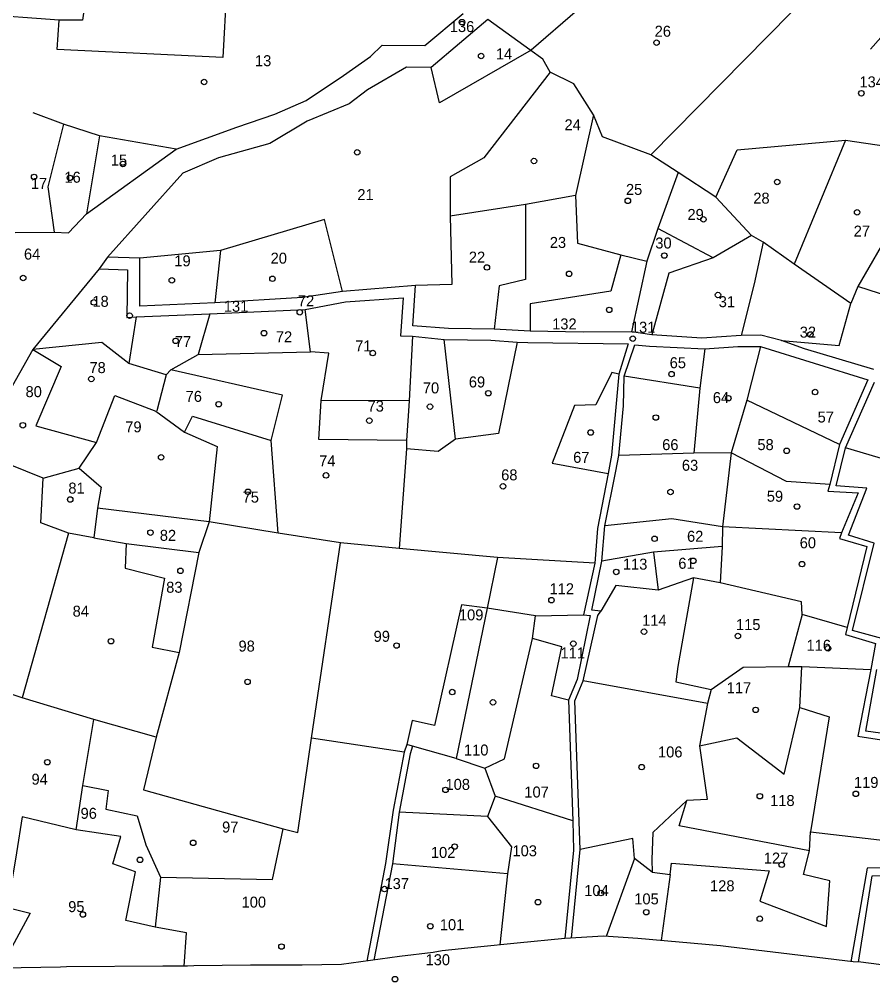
# Model space of a CAD drawing. Extents: x 176571 to 180224, y 250857 to 253450.
# Drawn here: x 179085.2 to 179396.8, y 251755.3 to 252107.5 of the extents above; entities that cross this region are included whole.
import ezdxf
from ezdxf.enums import TextEntityAlignment as Align

# ---------------------------------------------------------------- set-up
doc = ezdxf.new("R2010")
doc.units = 0
for name, color, linetype in [('1602', 240, 'Continuous'), ('1603', 240, 'Continuous'), ('A_POINTS', 252, 'Continuous')]:
    doc.layers.add(name, color=color, linetype=linetype)
doc.styles.add('HEBTXT', font='hebtxt.shx')

# ---------------------------------------------------------------- blocks, each defined once
blk = doc.blocks.new('1603')
at = {"layer": 'A_POINTS'}
blk.add_circle((0, 0), 0.25, dxfattribs=at)
at = {"style": 'HEBTXT'}
blk.add_attdef('PARCEL_NUM', text='', height=2, dxfattribs=at).set_placement((0, 1), align=Align.CENTER)
at = {"style": 'HEBTXT', "flags": 1}
blk.add_attdef('LOT_NUM', text='', height=2, dxfattribs=at).set_placement((0, -2.5), align=Align.CENTER)

msp = doc.modelspace()

# ---------------------------------------------------------------- linework, layer by layer
at = {"layer": '1602'}
for points in [[(179322.6, 252140.01), (179271.86, 252096.18), (179238.43, 252077.01), (179235.41, 252089.95)], [(179110.56, 252123.22), (179108.29, 252107.09), (179099.71, 252107.19), (179069.92, 252109.33)], [(179160.74, 252118.2), (179159.44, 252093.6), (179099.1, 252096.48), (179099.71, 252107.19)], [(179395.54, 252096.57), (179412.62, 252115.85), (179419.45, 252118.43), (179422.13, 252084.24)], [(179083.69, 252029.72), (179097.89, 252029.84), (179103.2, 252029.63), (179109.7, 252036.62), (179142.38, 252060.16), (179164.56, 252068.12), (179178.41, 252072.94), (179189.88, 252077.91), (179203.44, 252086.96), (179213.34, 252093.89), (179217.53, 252098.07), (179233.04, 252097.94), (179247.02, 252109.59)], [(179315.5, 252058.08), (179366.71, 252109.93)], [(179256.05, 252107.43), (179235.41, 252089.95), (179226.39, 252090.07), (179212.15, 252081.73), (179205.48, 252076.69), (179190.19, 252070.39), (179176.63, 252062.23), (179157.83, 252056.94), (179144.88, 252051.4), (179117.44, 252020.75), (179114.32, 252016.53), (179090.11, 251987.08), (179071.66, 251954.57), (179050, 251925.07)], [(179363.17, 251990.43), (179384.19, 251988.65), (179388.48, 252003.94), (179367.76, 252018.19), (179356.49, 252026.23), (179352.2, 252028.67), (179339.23, 252042.7), (179325.51, 252051.61), (179315.5, 252058.08), (179297.83, 252064.61), (179294.63, 252072.65), (179287.37, 252083.96), (179278.75, 252088.23), (179276.16, 252092.98), (179271.33, 252096.36), (179256.05, 252107.43)], [(179278.75, 252088.23), (179254.66, 252057.03), (179242.37, 252050.04), (179242.3, 252035.71), (179242.96, 252010.83), (179229.75, 252010.49)], [(179142.38, 252060.16), (179114.44, 252065.03), (179101.37, 252069.3), (179090.25, 252073.32)], [(179294.63, 252072.65), (179288.04, 252043.26), (179288.77, 252025.89), (179304.51, 252021.65), (179314.08, 252019.38)], [(179101.37, 252069.3), (179095.65, 252046.43), (179097.89, 252029.84)], [(179114.44, 252065.03), (179109.7, 252036.62)], [(179339.23, 252042.7), (179346.92, 252059.94), (179386.45, 252063.42), (179423.53, 252057.99), (179410.7, 252040.42), (179403.52, 252031.67), (179391.01, 252010.14), (179388.48, 252003.94)], [(179386.45, 252063.42), (179367.76, 252018.19)], [(179325.51, 252051.61), (179318.08, 252031.28), (179314.08, 252019.38), (179308.46, 251993.56)], [(179288.04, 252043.26), (179269.86, 252039.93), (179242.3, 252035.71)], [(179269.86, 252039.93), (179269.78, 252012.65), (179260.21, 252010.33), (179258.41, 251994.49)], [(179203.07, 252008.24), (179196.57, 252034.53), (179158.61, 252023.23), (179129.13, 252020.37)], [(179338.27, 252020.54), (179318.08, 252031.28)], [(179352.2, 252028.67), (179338.27, 252020.54), (179322.12, 252014.96), (179315.83, 251992.5)], [(179158.61, 252023.23), (179156.48, 252004.09)], [(179356.49, 252026.23), (179353.18, 252011.04), (179348.47, 251992.19)], [(179396.77, 251979.9), (179371.53, 251987.37), (179363.17, 251990.43), (179355.59, 251992.35), (179348.47, 251992.19), (179334.14, 251991.3), (179315.83, 251992.5), (179308.46, 251993.56), (179290.81, 251993.49), (179271.45, 251993.79), (179258.41, 251994.49), (179241.72, 251994.78), (179228.74, 251995.74), (179229.75, 252010.49), (179203.07, 252008.24), (179188.53, 252006.09), (179156.48, 252004.09), (179129.15, 252002.98), (179129.13, 252020.37), (179117.44, 252020.75)], [(179304.51, 252021.65), (179300.97, 252008.37), (179271.49, 252003.75), (179271.45, 251993.79)], [(179114.32, 252016.53), (179124.68, 252016.12), (179124.48, 251998.8), (179127.86, 251999.03), (179154.71, 252000.15), (179189.49, 252001.76), (179204.23, 252004.49), (179225.14, 252005.96), (179224.28, 251992.16), (179228.54, 251991.98), (179240.17, 251990.75), (179257.15, 251990.58), (179266.73, 251989.81), (179270.7, 251989.67), (179307.21, 251989.16), (179303.81, 251978.21), (179301.1, 251948.63), (179299.92, 251942), (179296.02, 251921.91), (179295.14, 251909.29), (179290.9, 251890.44), (179293.43, 251890.22), (179288.61, 251866.86), (179285.53, 251859.39), (179287.04, 251815.42), (179287.3, 251804.67), (179284.11, 251772.5)], [(179435.46, 252012.32), (179430.98, 251997.92), (179415.54, 251992.48), (179413.89, 252002.68), (179391.01, 252010.14)], [(179127.86, 251999.03), (179125.12, 251982.03)], [(179154.71, 252000.15), (179150.41, 251985.36)], [(179226.43, 251954.01), (179194.44, 251954.36), (179195.31, 251968.61), (179198.08, 251985.77), (179191.41, 251986.26), (179189.49, 252001.76)], [(179228.54, 251991.98), (179227.36, 251968.48), (179226.43, 251954.01), (179226.37, 251950.92), (179223.7, 251914.67)], [(179138.77, 251977.87), (179125.12, 251982.03), (179115.29, 251989.69), (179090.11, 251987.08)], [(179266.73, 251989.81), (179259.96, 251956.49), (179244.32, 251954.52), (179237.92, 251950.01), (179226.37, 251950.92)], [(179244.32, 251954.52), (179240.17, 251990.75)], [(179286.55, 251772.64), (179289.75, 251804.96), (179287.75, 251859.11), (179290.86, 251866.45), (179296.2, 251890.21), (179297.3, 251891.83), (179294.03, 251892.17), (179297.58, 251909.99), (179298.69, 251922.86), (179302.74, 251942.79), (179303.89, 251948.55), (179305.57, 251966.57), (179305.82, 251977.39), (179309.72, 251988.84), (179315.04, 251988.41), (179335.2, 251987.36), (179347.27, 251988.24), (179355.47, 251988.18), (179394.59, 251976.05), (179384.28, 251952.54), (179380.77, 251937.95), (179380.03, 251935.49), (179391.05, 251934.94), (179384.97, 251920.32), (179384.33, 251918.3), (179394.2, 251915.36), (179387.05, 251885.89), (179386.43, 251883.33), (179397.43, 251880.07), (179395.66, 251870.53), (179390.92, 251846.25), (179402.76, 251844.47)], [(179355.47, 251988.18), (179350.51, 251968.64), (179344.74, 251949.49), (179341.64, 251922.57), (179341.52, 251915.4), (179340.75, 251902.08)], [(179090.11, 251987.08), (179100.56, 251980.97), (179091.28, 251959.3), (179113.34, 251953.29)], [(179179.65, 251920.19), (179177.06, 251954.03), (179181.21, 251970.49), (179140.51, 251979.74), (179150.41, 251985.36), (179191.41, 251986.26)], [(179335.2, 251987.36), (179333.41, 251973.01), (179331.23, 251949.32)], [(179140.51, 251979.74), (179138.77, 251977.87), (179135.36, 251964.81), (179135.36, 251964.81)], [(179303.81, 251978.21), (179301.25, 251978.75), (179295.5, 251966.96), (179287.64, 251966.79), (179279.48, 251945.74), (179299.92, 251942)], [(179333.41, 251973.01), (179305.82, 251977.39)], [(179399.71, 251881.8), (179389.05, 251884.73), (179396.87, 251916.56), (179387.61, 251919.52), (179394.24, 251936.63), (179383.05, 251937.44), (179386.53, 251951.3), (179397.05, 251975.22)], [(179093.89, 251940.27), (179107.02, 251943.93), (179113.34, 251953.29), (179120.03, 251970.32), (179135.07, 251964.66), (179145.46, 251956.98), (179157.43, 251951.76), (179154.51, 251924.4), (179150.74, 251913.16), (179143.51, 251876.73), (179135.17, 251845.9), (179130.49, 251826.67), (179181.47, 251812.46), (179186.78, 251811.14), (179191.81, 251845.5), (179202.32, 251916.68)], [(179227.36, 251968.48), (179195.31, 251968.61)], [(179384.28, 251952.54), (179350.51, 251968.64)], [(179145.46, 251956.98), (179148.44, 251962.83), (179177.06, 251954.03)], [(179295.14, 251909.29), (179259.58, 251911.29), (179223.7, 251914.67), (179202.32, 251916.68), (179179.65, 251920.19), (179154.51, 251924.4), (179113.74, 251929.29), (179112.43, 251918.55), (179103.19, 251920.2), (179093.05, 251923.98), (179093.89, 251940.27), (179075.5, 251947.65), (179071.66, 251954.57)], [(179417.96, 251954.34), (179407.52, 251956.02), (179404.94, 251945.84), (179386.53, 251951.3)], [(179380.77, 251937.95), (179364.97, 251938.98), (179344.74, 251949.49), (179331.23, 251949.32), (179303.89, 251948.55)], [(179107.02, 251943.93), (179115.11, 251936.93), (179113.74, 251929.29)], [(179384.97, 251920.32), (179341.64, 251922.57), (179323.15, 251925.42), (179298.69, 251922.86)], [(179103.19, 251920.2), (179086.3, 251860.24)], [(179112.43, 251918.55), (179124.14, 251916.42), (179150.74, 251913.16)], [(179124.14, 251916.42), (179123.78, 251907.51), (179138.21, 251903.84), (179133.7, 251878.62), (179143.51, 251876.73)], [(179341.52, 251915.4), (179316.47, 251913.24), (179297.58, 251909.99)], [(179259.58, 251911.29), (179255.82, 251892.91), (179244.57, 251838.07), (179228.57, 251842.61), (179226.55, 251843.21), (179225.61, 251840.46), (179191.81, 251845.5)], [(179316.47, 251913.24), (179318.19, 251899.4)], [(179387.05, 251885.89), (179370.62, 251890.6), (179370.47, 251895.16), (179340.75, 251902.08), (179331.11, 251903.89), (179318.19, 251899.4), (179302.69, 251901.12), (179297.3, 251891.83)], [(179331.11, 251903.89), (179325.39, 251871.58), (179324.59, 251866.09), (179337.48, 251863.19), (179349.2, 251871.39), (179365.59, 251871.68), (179370.52, 251871.68), (179395.66, 251870.53)], [(179273.49, 251890.14), (179255.82, 251892.91), (179246.41, 251894.09), (179236.65, 251850.11), (179228.49, 251851.92), (179226.55, 251843.21)], [(179254.93, 251834.64), (179262.19, 251838.02), (179272.32, 251881.83), (179273.49, 251890.14), (179290.9, 251890.44)], [(179370.62, 251890.6), (179365.59, 251871.68)], [(179285.53, 251859.39), (179279.34, 251860.92), (179283.05, 251878.83), (179272.32, 251881.83)], [(179135.17, 251845.9), (179112.45, 251852.34), (179086.3, 251860.24), (179078.29, 251862.88), (179050, 251874.26)], [(179333.2, 251842.72), (179346.89, 251845.67), (179364.06, 251832.34), (179369.79, 251856.63), (179370.52, 251871.68)], [(179405.49, 251846.46), (179393.84, 251848.05), (179397.92, 251870.53)], [(179336.19, 251858.19), (179290.86, 251866.45)], [(179337.48, 251863.19), (179336.19, 251858.19), (179333.2, 251842.72), (179336.06, 251823.11), (179328.64, 251822.83), (179316.24, 251811.17), (179315.89, 251801.3), (179316.01, 251796.73), (179322.6, 251795.79), (179319.29, 251771.76)], [(179369.79, 251856.63), (179380.57, 251853.25), (179373.69, 251811.43)], [(179106.02, 251812.17), (179108.38, 251828.22), (179112.45, 251852.34)], [(179225.61, 251840.46), (179221.52, 251819.33), (179218.78, 251799.89), (179211.95, 251764.31)], [(179228.57, 251842.61), (179227.69, 251839.83), (179223.72, 251818.57), (179221.32, 251799.73), (179214.45, 251764.65)], [(179244.57, 251838.07), (179254.93, 251834.64), (179258.73, 251824.4), (179256, 251816.95), (179264.65, 251805.91), (179263.28, 251796.09), (179260.46, 251770.16)], [(179108.38, 251828.22), (179117.65, 251826.41), (179116.82, 251819.64), (179128.27, 251817.26), (179131.39, 251806.62), (179136.77, 251794.9), (179134.79, 251776.64)], [(179287.04, 251815.42), (179258.73, 251824.4)], [(179373.33, 251804.42), (179325.79, 251813.62), (179328.64, 251822.83)], [(179145.3, 251762.47), (179146.25, 251774.55), (179134.79, 251776.64), (179124.1, 251779.13), (179127.56, 251796.86), (179119.37, 251799.67), (179122.25, 251809.67), (179106.02, 251812.17), (179086.26, 251816.84), (179084.18, 251803.7), (179080.88, 251783.78), (179089.16, 251781.74), (179078.35, 251761.7)], [(179256, 251816.95), (179223.72, 251818.57)], [(179136.77, 251794.9), (179177.58, 251794.07), (179181.47, 251812.46)], [(179316.01, 251796.73), (179309.51, 251801.66), (179308.93, 251809.01), (179289.75, 251804.96)], [(179322.6, 251795.79), (179323.04, 251799.93), (179358.61, 251797.16), (179355.27, 251786.16), (179379.52, 251776.84), (179380.74, 251793.48), (179371.17, 251795.81), (179373.33, 251804.42), (179373.69, 251811.43), (179418.82, 251806.11), (179419.08, 251798.74)], [(179309.51, 251801.66), (179299.26, 251773.28)], [(179263.28, 251796.09), (179221.32, 251799.73)], [(179419.08, 251798.74), (179394.33, 251798.13), (179388.41, 251764.07)], [(179391.18, 251763.89), (179396.15, 251795.34), (179427.46, 251796.06)], [(179468.04, 251756.1), (179457.81, 251755.33), (179392.06, 251763.85), (179389.25, 251763.97), (179343.87, 251769.46), (179340.89, 251769.8), (179310.77, 251772.53), (179298.24, 251773.35), (179284.11, 251772.5), (179266.8, 251770.79), (179252.35, 251769.35), (179239.42, 251767.98), (179236.09, 251767.42), (179223.88, 251765.93), (179202.7, 251763.05), (179188.32, 251762.82), (179169.54, 251762.74), (179148.93, 251762.57), (179146.56, 251762.48), (179137.54, 251762.39), (179102.46, 251762.22), (179100.22, 251762.12), (179050, 251761.16)]]:
    msp.add_lwpolyline(points, dxfattribs=at)

# ---------------------------------------------------------------- block references
at = {"layer": '1603'}
ref = msp.add_blockref('1603', (179246.64, 252106.41), dxfattribs=dict(at, xscale=4, yscale=4, zscale=4))
ref.add_attrib('PARCEL_NUM', '136', (179242.2, 252102.81), dxfattribs={"layer": '0', "height": 4, "style": 'HEBTXT'})
ref = msp.add_blockref('1603', (179317.58, 252098.95), dxfattribs=dict(at, xscale=4, yscale=4, zscale=4))
ref.add_attrib('PARCEL_NUM', '26', (179316.89, 252101.11), dxfattribs={"layer": '0', "height": 4, "style": 'HEBTXT'})
ref = msp.add_blockref('1603', (179152.62, 252084.62), dxfattribs=dict(at, xscale=4, yscale=4, zscale=4))
ref.add_attrib('PARCEL_NUM', '13', (179171.17, 252090.37), dxfattribs={"layer": '0', "height": 4, "style": 'HEBTXT'})
ref = msp.add_blockref('1603', (179253.62, 252094.07), dxfattribs=dict(at, xscale=4, yscale=4, zscale=4))
ref.add_attrib('PARCEL_NUM', '14', (179258.99, 252092.83), dxfattribs={"layer": '0', "height": 4, "style": 'HEBTXT'})
ref = msp.add_blockref('1603', (179392.26, 252080.51), dxfattribs=dict(at, xscale=4, yscale=4, zscale=4))
ref.add_attrib('PARCEL_NUM', '134', (179391.56, 252082.66), dxfattribs={"layer": '0', "height": 4, "style": 'HEBTXT'})
ref = msp.add_blockref('1603', (179272.9, 252055.83), dxfattribs=dict(at, xscale=4, yscale=4, zscale=4))
ref.add_attrib('PARCEL_NUM', '24', (179284.01, 252067.02), dxfattribs={"layer": '0', "height": 4, "style": 'HEBTXT'})
ref = msp.add_blockref('1603', (179123.04, 252054.76), dxfattribs=dict(at, xscale=4, yscale=4, zscale=4))
ref.add_attrib('PARCEL_NUM', '15', (179118.59, 252054.18), dxfattribs={"layer": '0', "height": 4, "style": 'HEBTXT'})
ref = msp.add_blockref('1603', (179208.45, 252058.98), dxfattribs=dict(at, xscale=4, yscale=4, zscale=4))
ref.add_attrib('PARCEL_NUM', '21', (179208.49, 252041.58), dxfattribs={"layer": '0', "height": 4, "style": 'HEBTXT'})
ref = msp.add_blockref('1603', (179103.67, 252049.68), dxfattribs=dict(at, xscale=4, yscale=4, zscale=4))
ref.add_attrib('PARCEL_NUM', '16', (179101.68, 252047.91), dxfattribs={"layer": '0', "height": 4, "style": 'HEBTXT'})
ref = msp.add_blockref('1603', (179090.64, 252050.04), dxfattribs=dict(at, xscale=4, yscale=4, zscale=4))
ref.add_attrib('PARCEL_NUM', '17', (179089.45, 252045.68), dxfattribs={"layer": '0', "height": 4, "style": 'HEBTXT'})
ref = msp.add_blockref('1603', (179361.58, 252048.18), dxfattribs=dict(at, xscale=4, yscale=4, zscale=4))
ref.add_attrib('PARCEL_NUM', '28', (179352.86, 252040.28), dxfattribs={"layer": '0', "height": 4, "style": 'HEBTXT'})
ref = msp.add_blockref('1603', (179307.12, 252041.31), dxfattribs=dict(at, xscale=4, yscale=4, zscale=4))
ref.add_attrib('PARCEL_NUM', '25', (179306.43, 252043.47), dxfattribs={"layer": '0', "height": 4, "style": 'HEBTXT'})
ref = msp.add_blockref('1603', (179334.67, 252034.55), dxfattribs=dict(at, xscale=4, yscale=4, zscale=4))
ref.add_attrib('PARCEL_NUM', '29', (179328.85, 252034.35), dxfattribs={"layer": '0', "height": 4, "style": 'HEBTXT'})
ref = msp.add_blockref('1603', (179390.71, 252037.14), dxfattribs=dict(at, xscale=4, yscale=4, zscale=4))
ref.add_attrib('PARCEL_NUM', '27', (179389.46, 252028.28), dxfattribs={"layer": '0', "height": 4, "style": 'HEBTXT'})
ref = msp.add_blockref('1603', (179285.71, 252014.71), dxfattribs=dict(at, xscale=4, yscale=4, zscale=4))
ref.add_attrib('PARCEL_NUM', '23', (179278.66, 252024.15), dxfattribs={"layer": '0', "height": 4, "style": 'HEBTXT'})
ref = msp.add_blockref('1603', (179320.43, 252021.38), dxfattribs=dict(at, xscale=4, yscale=4, zscale=4))
ref.add_attrib('PARCEL_NUM', '30', (179317.13, 252023.94), dxfattribs={"layer": '0', "height": 4, "style": 'HEBTXT'})
ref = msp.add_blockref('1603', (179086.65, 252013.19), dxfattribs=dict(at, xscale=4, yscale=4, zscale=4))
ref.add_attrib('PARCEL_NUM', '64', (179086.94, 252019.92), dxfattribs={"layer": '0', "height": 4, "style": 'HEBTXT'})
ref = msp.add_blockref('1603', (179140.85, 252012.34), dxfattribs=dict(at, xscale=4, yscale=4, zscale=4))
ref.add_attrib('PARCEL_NUM', '19', (179141.76, 252017.44), dxfattribs={"layer": '0', "height": 4, "style": 'HEBTXT'})
ref = msp.add_blockref('1603', (179177.54, 252012.91), dxfattribs=dict(at, xscale=4, yscale=4, zscale=4))
ref.add_attrib('PARCEL_NUM', '20', (179176.87, 252018.42), dxfattribs={"layer": '0', "height": 4, "style": 'HEBTXT'})
ref = msp.add_blockref('1603', (179255.73, 252017.04), dxfattribs=dict(at, xscale=4, yscale=4, zscale=4))
ref.add_attrib('PARCEL_NUM', '22', (179249.15, 252018.8), dxfattribs={"layer": '0', "height": 4, "style": 'HEBTXT'})
ref = msp.add_blockref('1603', (179112.41, 252004.3), dxfattribs=dict(at, xscale=4, yscale=4, zscale=4))
ref.add_attrib('PARCEL_NUM', '18', (179111.89, 252002.69), dxfattribs={"layer": '0', "height": 4, "style": 'HEBTXT'})
ref = msp.add_blockref('1603', (179187.51, 252000.71), dxfattribs=dict(at, xscale=4, yscale=4, zscale=4))
ref.add_attrib('PARCEL_NUM', '72', (179186.81, 252002.87), dxfattribs={"layer": '0', "height": 4, "style": 'HEBTXT'})
ref = msp.add_blockref('1603', (179339.97, 252007), dxfattribs=dict(at, xscale=4, yscale=4, zscale=4))
ref.add_attrib('PARCEL_NUM', '31', (179340.25, 252002.56), dxfattribs={"layer": '0', "height": 4, "style": 'HEBTXT'})
ref = msp.add_blockref('1603', (179125.46, 251999.48), dxfattribs=dict(at, xscale=4, yscale=4, zscale=4))
ref.add_attrib('PARCEL_NUM', '131', (179159.81, 252000.89), dxfattribs={"layer": '0', "height": 4, "style": 'HEBTXT'})
ref = msp.add_blockref('1603', (179300.33, 252001.58), dxfattribs=dict(at, xscale=4, yscale=4, zscale=4))
ref.add_attrib('PARCEL_NUM', '132', (179279.52, 251994.45), dxfattribs={"layer": '0', "height": 4, "style": 'HEBTXT'})
ref = msp.add_blockref('1603', (179308.92, 251991.09), dxfattribs=dict(at, xscale=4, yscale=4, zscale=4))
ref.add_attrib('PARCEL_NUM', '131', (179308.23, 251993.25), dxfattribs={"layer": '0', "height": 4, "style": 'HEBTXT'})
ref = msp.add_blockref('1603', (179373.69, 251992.63), dxfattribs=dict(at, xscale=4, yscale=4, zscale=4))
ref.add_attrib('PARCEL_NUM', '32', (179369.79, 251991.47), dxfattribs={"layer": '0', "height": 4, "style": 'HEBTXT'})
ref = msp.add_blockref('1603', (179142.23, 251990.27), dxfattribs=dict(at, xscale=4, yscale=4, zscale=4))
ref.add_attrib('PARCEL_NUM', '77', (179141.96, 251988.04), dxfattribs={"layer": '0', "height": 4, "style": 'HEBTXT'})
ref = msp.add_blockref('1603', (179174.44, 251993.09), dxfattribs=dict(at, xscale=4, yscale=4, zscale=4))
ref.add_attrib('PARCEL_NUM', '72', (179178.78, 251989.77), dxfattribs={"layer": '0', "height": 4, "style": 'HEBTXT'})
ref = msp.add_blockref('1603', (179214.11, 251985.84), dxfattribs=dict(at, xscale=4, yscale=4, zscale=4))
ref.add_attrib('PARCEL_NUM', '71', (179207.7, 251986.43), dxfattribs={"layer": '0', "height": 4, "style": 'HEBTXT'})
ref = msp.add_blockref('1603', (179323.06, 251978.17), dxfattribs=dict(at, xscale=4, yscale=4, zscale=4))
ref.add_attrib('PARCEL_NUM', '65', (179322.37, 251980.32), dxfattribs={"layer": '0', "height": 4, "style": 'HEBTXT'})
ref = msp.add_blockref('1603', (179111.49, 251976.38), dxfattribs=dict(at, xscale=4, yscale=4, zscale=4))
ref.add_attrib('PARCEL_NUM', '78', (179110.8, 251978.53), dxfattribs={"layer": '0', "height": 4, "style": 'HEBTXT'})
ref = msp.add_blockref('1603', (179256.23, 251971.21), dxfattribs=dict(at, xscale=4, yscale=4, zscale=4))
ref.add_attrib('PARCEL_NUM', '69', (179249.14, 251973.31), dxfattribs={"layer": '0', "height": 4, "style": 'HEBTXT'})
ref = msp.add_blockref('1603', (179086.52, 251959.53), dxfattribs=dict(at, xscale=4, yscale=4, zscale=4))
ref.add_attrib('PARCEL_NUM', '80', (179087.51, 251969.78), dxfattribs={"layer": '0', "height": 4, "style": 'HEBTXT'})
ref = msp.add_blockref('1603', (179235, 251966.33), dxfattribs=dict(at, xscale=4, yscale=4, zscale=4))
ref.add_attrib('PARCEL_NUM', '70', (179232.36, 251971.15), dxfattribs={"layer": '0', "height": 4, "style": 'HEBTXT'})
ref = msp.add_blockref('1603', (179157.95, 251967.19), dxfattribs=dict(at, xscale=4, yscale=4, zscale=4))
ref.add_attrib('PARCEL_NUM', '76', (179145.88, 251968.05), dxfattribs={"layer": '0', "height": 4, "style": 'HEBTXT'})
ref = msp.add_blockref('1603', (179343.77, 251969.39), dxfattribs=dict(at, xscale=4, yscale=4, zscale=4))
ref.add_attrib('PARCEL_NUM', '64', (179338.1, 251967.61), dxfattribs={"layer": '0', "height": 4, "style": 'HEBTXT'})
ref = msp.add_blockref('1603', (179375.4, 251971.63), dxfattribs=dict(at, xscale=4, yscale=4, zscale=4))
ref.add_attrib('PARCEL_NUM', '57', (179376.3, 251960.53), dxfattribs={"layer": '0', "height": 4, "style": 'HEBTXT'})
ref = msp.add_blockref('1603', (179212.87, 251961.19), dxfattribs=dict(at, xscale=4, yscale=4, zscale=4))
ref.add_attrib('PARCEL_NUM', '73', (179212.22, 251964.52), dxfattribs={"layer": '0', "height": 4, "style": 'HEBTXT'})
ref = msp.add_blockref('1603', (179317.33, 251962.33), dxfattribs=dict(at, xscale=4, yscale=4, zscale=4))
ref.add_attrib('PARCEL_NUM', '66', (179319.64, 251950.47), dxfattribs={"layer": '0', "height": 4, "style": 'HEBTXT'})
ref = msp.add_blockref('1603', (179136.95, 251947.85), dxfattribs=dict(at, xscale=4, yscale=4, zscale=4))
ref.add_attrib('PARCEL_NUM', '79', (179123.87, 251956.95), dxfattribs={"layer": '0', "height": 4, "style": 'HEBTXT'})
ref = msp.add_blockref('1603', (179293.55, 251956.89), dxfattribs=dict(at, xscale=4, yscale=4, zscale=4))
ref.add_attrib('PARCEL_NUM', '67', (179287.18, 251945.84), dxfattribs={"layer": '0', "height": 4, "style": 'HEBTXT'})
ref = msp.add_blockref('1603', (179365.05, 251950.22), dxfattribs=dict(at, xscale=4, yscale=4, zscale=4))
ref.add_attrib('PARCEL_NUM', '58', (179354.36, 251950.47), dxfattribs={"layer": '0', "height": 4, "style": 'HEBTXT'})
ref = msp.add_blockref('1603', (179197.07, 251941.26), dxfattribs=dict(at, xscale=4, yscale=4, zscale=4))
ref.add_attrib('PARCEL_NUM', '74', (179194.56, 251944.57), dxfattribs={"layer": '0', "height": 4, "style": 'HEBTXT'})
ref = msp.add_blockref('1603', (179322.67, 251935.21), dxfattribs=dict(at, xscale=4, yscale=4, zscale=4))
ref.add_attrib('PARCEL_NUM', '63', (179326.82, 251942.95), dxfattribs={"layer": '0', "height": 4, "style": 'HEBTXT'})
ref = msp.add_blockref('1603', (179261.62, 251937.3), dxfattribs=dict(at, xscale=4, yscale=4, zscale=4))
ref.add_attrib('PARCEL_NUM', '68', (179260.93, 251939.45), dxfattribs={"layer": '0', "height": 4, "style": 'HEBTXT'})
ref = msp.add_blockref('1603', (179103.81, 251932.49), dxfattribs=dict(at, xscale=4, yscale=4, zscale=4))
ref.add_attrib('PARCEL_NUM', '81', (179103.12, 251934.64), dxfattribs={"layer": '0', "height": 4, "style": 'HEBTXT'})
ref = msp.add_blockref('1603', (179168.61, 251935.3), dxfattribs=dict(at, xscale=4, yscale=4, zscale=4))
ref.add_attrib('PARCEL_NUM', '75', (179166.67, 251931.36), dxfattribs={"layer": '0', "height": 4, "style": 'HEBTXT'})
ref = msp.add_blockref('1603', (179368.81, 251929.9), dxfattribs=dict(at, xscale=4, yscale=4, zscale=4))
ref.add_attrib('PARCEL_NUM', '59', (179357.78, 251931.67), dxfattribs={"layer": '0', "height": 4, "style": 'HEBTXT'})
ref = msp.add_blockref('1603', (179133.04, 251920.42), dxfattribs=dict(at, xscale=4, yscale=4, zscale=4))
ref.add_attrib('PARCEL_NUM', '82', (179136.46, 251917.42), dxfattribs={"layer": '0', "height": 4, "style": 'HEBTXT'})
ref = msp.add_blockref('1603', (179316.86, 251918.17), dxfattribs=dict(at, xscale=4, yscale=4, zscale=4))
ref.add_attrib('PARCEL_NUM', '62', (179328.7, 251917.07), dxfattribs={"layer": '0', "height": 4, "style": 'HEBTXT'})
ref = msp.add_blockref('1603', (179370.62, 251908.95), dxfattribs=dict(at, xscale=4, yscale=4, zscale=4))
ref.add_attrib('PARCEL_NUM', '60', (179369.78, 251914.71), dxfattribs={"layer": '0', "height": 4, "style": 'HEBTXT'})
ref = msp.add_blockref('1603', (179302.87, 251906.09), dxfattribs=dict(at, xscale=4, yscale=4, zscale=4))
ref.add_attrib('PARCEL_NUM', '113', (179305.31, 251906.92), dxfattribs={"layer": '0', "height": 4, "style": 'HEBTXT'})
ref = msp.add_blockref('1603', (179330.97, 251910.14), dxfattribs=dict(at, xscale=4, yscale=4, zscale=4))
ref.add_attrib('PARCEL_NUM', '61', (179325.52, 251907.24), dxfattribs={"layer": '0', "height": 4, "style": 'HEBTXT'})
ref = msp.add_blockref('1603', (179143.99, 251906.49), dxfattribs=dict(at, xscale=4, yscale=4, zscale=4))
ref.add_attrib('PARCEL_NUM', '83', (179138.79, 251898.5), dxfattribs={"layer": '0', "height": 4, "style": 'HEBTXT'})
ref = msp.add_blockref('1603', (179279.25, 251895.79), dxfattribs=dict(at, xscale=4, yscale=4, zscale=4))
ref.add_attrib('PARCEL_NUM', '112', (179278.56, 251897.95), dxfattribs={"layer": '0', "height": 4, "style": 'HEBTXT'})
ref = msp.add_blockref('1603', (179118.68, 251880.84), dxfattribs=dict(at, xscale=4, yscale=4, zscale=4))
ref.add_attrib('PARCEL_NUM', '84', (179104.68, 251889.79), dxfattribs={"layer": '0', "height": 4, "style": 'HEBTXT'})
ref = msp.add_blockref('1603', (179243.09, 251862.31), dxfattribs=dict(at, xscale=4, yscale=4, zscale=4))
ref.add_attrib('PARCEL_NUM', '109', (179245.52, 251888.44), dxfattribs={"layer": '0', "height": 4, "style": 'HEBTXT'})
ref = msp.add_blockref('1603', (179313.01, 251884.31), dxfattribs=dict(at, xscale=4, yscale=4, zscale=4))
ref.add_attrib('PARCEL_NUM', '114', (179312.32, 251886.46), dxfattribs={"layer": '0', "height": 4, "style": 'HEBTXT'})
ref = msp.add_blockref('1603', (179347.25, 251882.75), dxfattribs=dict(at, xscale=4, yscale=4, zscale=4))
ref.add_attrib('PARCEL_NUM', '115', (179346.55, 251884.91), dxfattribs={"layer": '0', "height": 4, "style": 'HEBTXT'})
ref = msp.add_blockref('1603', (179222.78, 251879.26), dxfattribs=dict(at, xscale=4, yscale=4, zscale=4))
ref.add_attrib('PARCEL_NUM', '99', (179214.42, 251880.63), dxfattribs={"layer": '0', "height": 4, "style": 'HEBTXT'})
ref = msp.add_blockref('1603', (179168.46, 251866.02), dxfattribs=dict(at, xscale=4, yscale=4, zscale=4))
ref.add_attrib('PARCEL_NUM', '98', (179165.16, 251877.08), dxfattribs={"layer": '0', "height": 4, "style": 'HEBTXT'})
ref = msp.add_blockref('1603', (179287.22, 251879.93), dxfattribs=dict(at, xscale=4, yscale=4, zscale=4))
ref.add_attrib('PARCEL_NUM', '111', (179282.56, 251874.56), dxfattribs={"layer": '0', "height": 4, "style": 'HEBTXT'})
ref = msp.add_blockref('1603', (179380.12, 251878.24), dxfattribs=dict(at, xscale=4, yscale=4, zscale=4))
ref.add_attrib('PARCEL_NUM', '116', (179372.25, 251877.35), dxfattribs={"layer": '0', "height": 4, "style": 'HEBTXT'})
ref = msp.add_blockref('1603', (179353.71, 251855.81), dxfattribs=dict(at, xscale=4, yscale=4, zscale=4))
ref.add_attrib('PARCEL_NUM', '117', (179343.17, 251861.88), dxfattribs={"layer": '0', "height": 4, "style": 'HEBTXT'})
ref = msp.add_blockref('1603', (179257.93, 251858.59), dxfattribs=dict(at, xscale=4, yscale=4, zscale=4))
ref.add_attrib('PARCEL_NUM', '110', (179247.36, 251839.19), dxfattribs={"layer": '0', "height": 4, "style": 'HEBTXT'})
ref = msp.add_blockref('1603', (179312.17, 251834.96), dxfattribs=dict(at, xscale=4, yscale=4, zscale=4))
ref.add_attrib('PARCEL_NUM', '106', (179318.12, 251838.5), dxfattribs={"layer": '0', "height": 4, "style": 'HEBTXT'})
ref = msp.add_blockref('1603', (179095.46, 251836.75), dxfattribs=dict(at, xscale=4, yscale=4, zscale=4))
ref.add_attrib('PARCEL_NUM', '94', (179089.68, 251828.57), dxfattribs={"layer": '0', "height": 4, "style": 'HEBTXT'})
ref = msp.add_blockref('1603', (179273.66, 251835.42), dxfattribs=dict(at, xscale=4, yscale=4, zscale=4))
ref.add_attrib('PARCEL_NUM', '107', (179269.39, 251823.88), dxfattribs={"layer": '0', "height": 4, "style": 'HEBTXT'})
ref = msp.add_blockref('1603', (179240.63, 251826.67), dxfattribs=dict(at, xscale=4, yscale=4, zscale=4))
ref.add_attrib('PARCEL_NUM', '108', (179240.63, 251826.67), dxfattribs={"layer": '0', "height": 4, "style": 'HEBTXT'})
ref = msp.add_blockref('1603', (179390.25, 251825.23), dxfattribs=dict(at, xscale=4, yscale=4, zscale=4))
ref.add_attrib('PARCEL_NUM', '119', (179389.56, 251827.39), dxfattribs={"layer": '0', "height": 4, "style": 'HEBTXT'})
ref = msp.add_blockref('1603', (179355.24, 251824.35), dxfattribs=dict(at, xscale=4, yscale=4, zscale=4))
ref.add_attrib('PARCEL_NUM', '118', (179358.99, 251820.78), dxfattribs={"layer": '0', "height": 4, "style": 'HEBTXT'})
ref = msp.add_blockref('1603', (179129.25, 251801.19), dxfattribs=dict(at, xscale=4, yscale=4, zscale=4))
ref.add_attrib('PARCEL_NUM', '96', (179107.57, 251816.12), dxfattribs={"layer": '0', "height": 4, "style": 'HEBTXT'})
ref = msp.add_blockref('1603', (179148.63, 251807.37), dxfattribs=dict(at, xscale=4, yscale=4, zscale=4))
ref.add_attrib('PARCEL_NUM', '97', (179159.17, 251811.13), dxfattribs={"layer": '0', "height": 4, "style": 'HEBTXT'})
ref = msp.add_blockref('1603', (179243.97, 251806.01), dxfattribs=dict(at, xscale=4, yscale=4, zscale=4))
ref.add_attrib('PARCEL_NUM', '102', (179235.3, 251801.87), dxfattribs={"layer": '0', "height": 4, "style": 'HEBTXT'})
ref = msp.add_blockref('1603', (179274.36, 251785.76), dxfattribs=dict(at, xscale=4, yscale=4, zscale=4))
ref.add_attrib('PARCEL_NUM', '103', (179265.05, 251802.48), dxfattribs={"layer": '0', "height": 4, "style": 'HEBTXT'})
ref = msp.add_blockref('1603', (179363.23, 251799.37), dxfattribs=dict(at, xscale=4, yscale=4, zscale=4))
ref.add_attrib('PARCEL_NUM', '127', (179356.69, 251799.83), dxfattribs={"layer": '0', "height": 4, "style": 'HEBTXT'})
ref = msp.add_blockref('1603', (179218.4, 251790.53), dxfattribs=dict(at, xscale=4, yscale=4, zscale=4))
ref.add_attrib('PARCEL_NUM', '137', (179218.4, 251790.53), dxfattribs={"layer": '0', "height": 4, "style": 'HEBTXT'})
ref = msp.add_blockref('1603', (179297.27, 251789.07), dxfattribs=dict(at, xscale=4, yscale=4, zscale=4))
ref.add_attrib('PARCEL_NUM', '104', (179291.23, 251787.99), dxfattribs={"layer": '0', "height": 4, "style": 'HEBTXT'})
ref = msp.add_blockref('1603', (179355.21, 251779.72), dxfattribs=dict(at, xscale=4, yscale=4, zscale=4))
ref.add_attrib('PARCEL_NUM', '128', (179337.09, 251789.72), dxfattribs={"layer": '0', "height": 4, "style": 'HEBTXT'})
ref = msp.add_blockref('1603', (179180.83, 251769.58), dxfattribs=dict(at, xscale=4, yscale=4, zscale=4))
ref.add_attrib('PARCEL_NUM', '100', (179166.28, 251783.77), dxfattribs={"layer": '0', "height": 4, "style": 'HEBTXT'})
ref = msp.add_blockref('1603', (179313.83, 251782.09), dxfattribs=dict(at, xscale=4, yscale=4, zscale=4))
ref.add_attrib('PARCEL_NUM', '105', (179309.46, 251784.95), dxfattribs={"layer": '0', "height": 4, "style": 'HEBTXT'})
ref = msp.add_blockref('1603', (179108.41, 251781.27), dxfattribs=dict(at, xscale=4, yscale=4, zscale=4))
ref.add_attrib('PARCEL_NUM', '95', (179103.05, 251782.13), dxfattribs={"layer": '0', "height": 4, "style": 'HEBTXT'})
ref = msp.add_blockref('1603', (179235.09, 251776.98), dxfattribs=dict(at, xscale=4, yscale=4, zscale=4))
ref.add_attrib('PARCEL_NUM', '101', (179238.56, 251775.55), dxfattribs={"layer": '0', "height": 4, "style": 'HEBTXT'})
ref = msp.add_blockref('1603', (179222.21, 251757.7), dxfattribs=dict(at, xscale=4, yscale=4, zscale=4))
ref.add_attrib('PARCEL_NUM', '130', (179233.36, 251762.78), dxfattribs={"layer": '0', "height": 4, "style": 'HEBTXT'})

doc.saveas('drawing.dxf')
